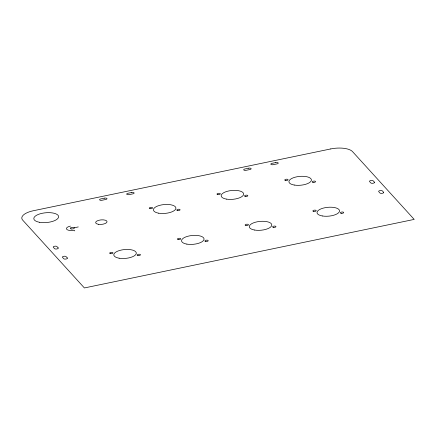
<?xml version="1.0" encoding="UTF-8"?>
<svg xmlns="http://www.w3.org/2000/svg" width="436" height="436" viewBox="0 0 436 436"><rect width="100%" height="100%" fill="white"/><g stroke="black" fill="none" stroke-linecap="round" stroke-linejoin="round"><path stroke-width="0.65" d="M74.229 227.766L78.284 226.927M74.779 230.911L74.164 230.235A5.881 2.316 -5 0 1 66.73 229.325A5.881 2.316 -5 0 1 70.409 226.11M330.75 148.932L33.463 210.713A17.222 6.785 -5 0 0 22.699 220.136L84.388 287.951L414.2 219.406L352.511 151.592A17.222 6.785 -5 0 0 330.75 148.932M104.498 198.146L100.88 198.898A1.913 0.752 -5 0 0 99.686 199.944A1.913 0.752 -5 0 0 102.106 200.238L105.719 199.486A1.913 0.752 -5 0 0 106.913 198.44A1.913 0.752 -5 0 0 104.498 198.146M131.607 192.51L127.988 193.262A1.913 0.752 -5 0 0 126.794 194.309A1.913 0.752 -5 0 0 129.209 194.609L132.827 193.857A1.913 0.752 -5 0 0 134.021 192.81A1.913 0.752 -5 0 0 131.607 192.51M248.618 168.192L245.005 168.945A1.913 0.752 -5 0 0 243.811 169.991A1.913 0.752 -5 0 0 246.226 170.285L249.839 169.539A1.913 0.752 -5 0 0 251.038 168.487A1.913 0.752 -5 0 0 248.618 168.192M275.726 162.557L272.113 163.309A1.913 0.752 -5 0 0 270.92 164.356A1.913 0.752 -5 0 0 273.334 164.655L276.947 163.903A1.913 0.752 -5 0 0 278.146 162.857A1.913 0.752 -5 0 0 275.726 162.557M374.415 182.166L373.194 180.826A1.913 0.752 -5 0 0 370.774 180.531A1.913 0.752 -5 0 0 369.581 181.578L370.802 182.918A1.913 0.752 -5 0 0 373.221 183.213A1.913 0.752 -5 0 0 374.415 182.166M383.576 192.238L382.356 190.897A1.913 0.752 -5 0 0 379.936 190.603A1.913 0.752 -5 0 0 378.742 191.649L379.963 192.99A1.913 0.752 -5 0 0 382.383 193.284A1.913 0.752 -5 0 0 383.576 192.238M58.157 247.893L56.936 246.553A1.913 0.752 -5 0 0 54.516 246.258A1.913 0.752 -5 0 0 53.323 247.305L54.544 248.645A1.913 0.752 -5 0 0 56.958 248.94A1.913 0.752 -5 0 0 58.157 247.893M67.318 257.965L66.098 256.624A1.913 0.752 -5 0 0 63.678 256.33A1.913 0.752 -5 0 0 62.484 257.376L63.705 258.717A1.913 0.752 -5 0 0 66.119 259.011A1.913 0.752 -5 0 0 67.318 257.965M285.531 180.504A1.673 0.659 -5 0 0 288.082 179.774A1.673 0.659 -5 0 0 285.624 179.354A1.673 0.659 -5 0 0 285.531 180.504M313.021 182.379A1.673 0.659 -5 0 0 315.566 181.649A1.673 0.659 -5 0 0 313.108 181.223A1.673 0.659 -5 0 0 313.021 182.379M217.793 194.587A1.673 0.659 -5 0 0 220.338 193.857A1.673 0.659 -5 0 0 217.88 193.431A1.673 0.659 -5 0 0 217.793 194.587M245.277 196.456A1.673 0.659 -5 0 0 247.828 195.726A1.673 0.659 -5 0 0 245.37 195.306A1.673 0.659 -5 0 0 245.277 196.456M177.539 210.534A1.673 0.659 -5 0 0 180.084 209.803A1.673 0.659 -5 0 0 177.626 209.384A1.673 0.659 -5 0 0 177.539 210.534M150.049 208.664A1.673 0.659 -5 0 0 152.595 207.934A1.673 0.659 -5 0 0 150.142 207.509A1.673 0.659 -5 0 0 150.049 208.664M98.334 224.284A5.739 2.262 -5 0 0 107.065 221.782A5.739 2.262 -5 0 0 98.64 220.333A5.739 2.262 -5 0 0 98.334 224.284M158.748 213.204A11.292 4.447 -5 0 0 175.921 208.277A11.292 4.447 -5 0 0 159.353 205.432A11.292 4.447 -5 0 0 158.748 213.204M226.486 199.121A11.292 4.447 -5 0 0 243.664 194.2A11.292 4.447 -5 0 0 227.091 191.355A11.292 4.447 -5 0 0 226.486 199.121M294.229 185.044A11.292 4.447 -5 0 0 311.402 180.123A11.292 4.447 -5 0 0 294.834 177.278A11.292 4.447 -5 0 0 294.229 185.044M71.21 228.944A2.055 0.812 -5 0 0 74.333 228.044A2.055 0.812 -5 0 0 71.319 227.527A2.055 0.812 -5 0 0 71.21 228.944M322.357 215.967A11.292 4.447 -5 0 0 339.535 211.046A11.292 4.447 -5 0 0 322.962 208.195A11.292 4.447 -5 0 0 322.357 215.967M313.658 211.427A1.673 0.659 -5 0 0 316.209 210.697A1.673 0.659 -5 0 0 313.751 210.277A1.673 0.659 -5 0 0 313.658 211.427M341.148 213.302A1.673 0.659 -5 0 0 343.699 212.572A1.673 0.659 -5 0 0 341.241 212.147A1.673 0.659 -5 0 0 341.148 213.302M245.92 225.505A1.673 0.659 -5 0 0 248.466 224.774A1.673 0.659 -5 0 0 246.008 224.355A1.673 0.659 -5 0 0 245.92 225.505M273.41 227.379A1.673 0.659 -5 0 0 275.955 226.649A1.673 0.659 -5 0 0 273.497 226.224A1.673 0.659 -5 0 0 273.41 227.379M178.177 239.582A1.673 0.659 -5 0 0 180.727 238.852A1.673 0.659 -5 0 0 178.27 238.432A1.673 0.659 -5 0 0 178.177 239.582M205.667 241.457A1.673 0.659 -5 0 0 208.217 240.727A1.673 0.659 -5 0 0 205.759 240.301A1.673 0.659 -5 0 0 205.667 241.457M186.875 244.122A11.292 4.447 -5 0 0 204.053 239.201A11.292 4.447 -5 0 0 187.48 236.356A11.292 4.447 -5 0 0 186.875 244.122M254.613 230.045A11.292 4.447 -5 0 0 271.792 225.123A11.292 4.447 -5 0 0 255.224 222.273A11.292 4.447 -5 0 0 254.613 230.045M39.681 222.305A12.442 4.9 -5 0 0 58.615 216.883A12.442 4.9 -5 0 0 40.352 213.744A12.442 4.9 -5 0 0 39.681 222.305M110.439 253.665A1.673 0.659 -5 0 0 112.984 252.935A1.673 0.659 -5 0 0 110.526 252.509A1.673 0.659 -5 0 0 110.439 253.665M137.929 255.534A1.673 0.659 -5 0 0 140.474 254.804A1.673 0.659 -5 0 0 138.016 254.384A1.673 0.659 -5 0 0 137.929 255.534M119.132 258.205A11.292 4.447 -5 0 0 136.31 253.278A11.292 4.447 -5 0 0 119.737 250.433A11.292 4.447 -5 0 0 119.132 258.205"/></g></svg>
